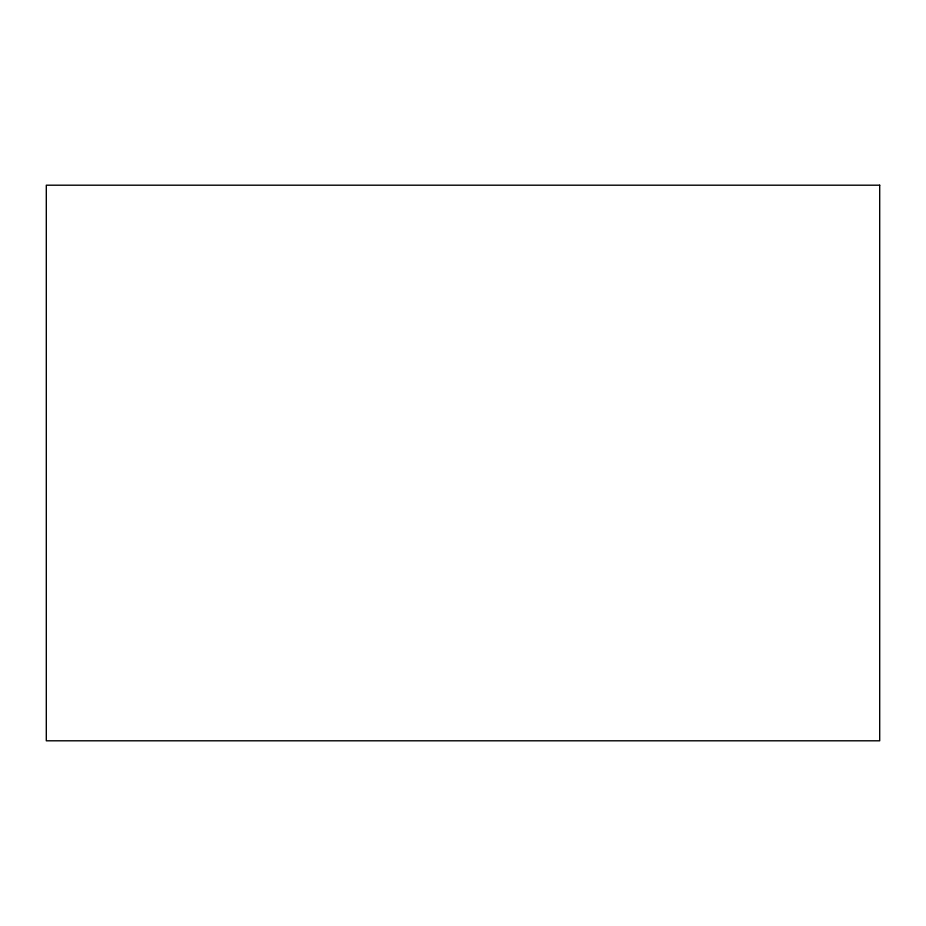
<?xml version="1.0" encoding="UTF-8"?>
<svg xmlns="http://www.w3.org/2000/svg" width="926" height="926" viewBox="0 0 926 926"><rect width="100%" height="100%" fill="white"/><g stroke="black" fill="none" stroke-linecap="round" stroke-linejoin="round"><path stroke-width="1.39" d="M879.7 185.2L46.3 185.2L46.3 740.8L879.7 740.8L879.7 185.2"/></g></svg>
